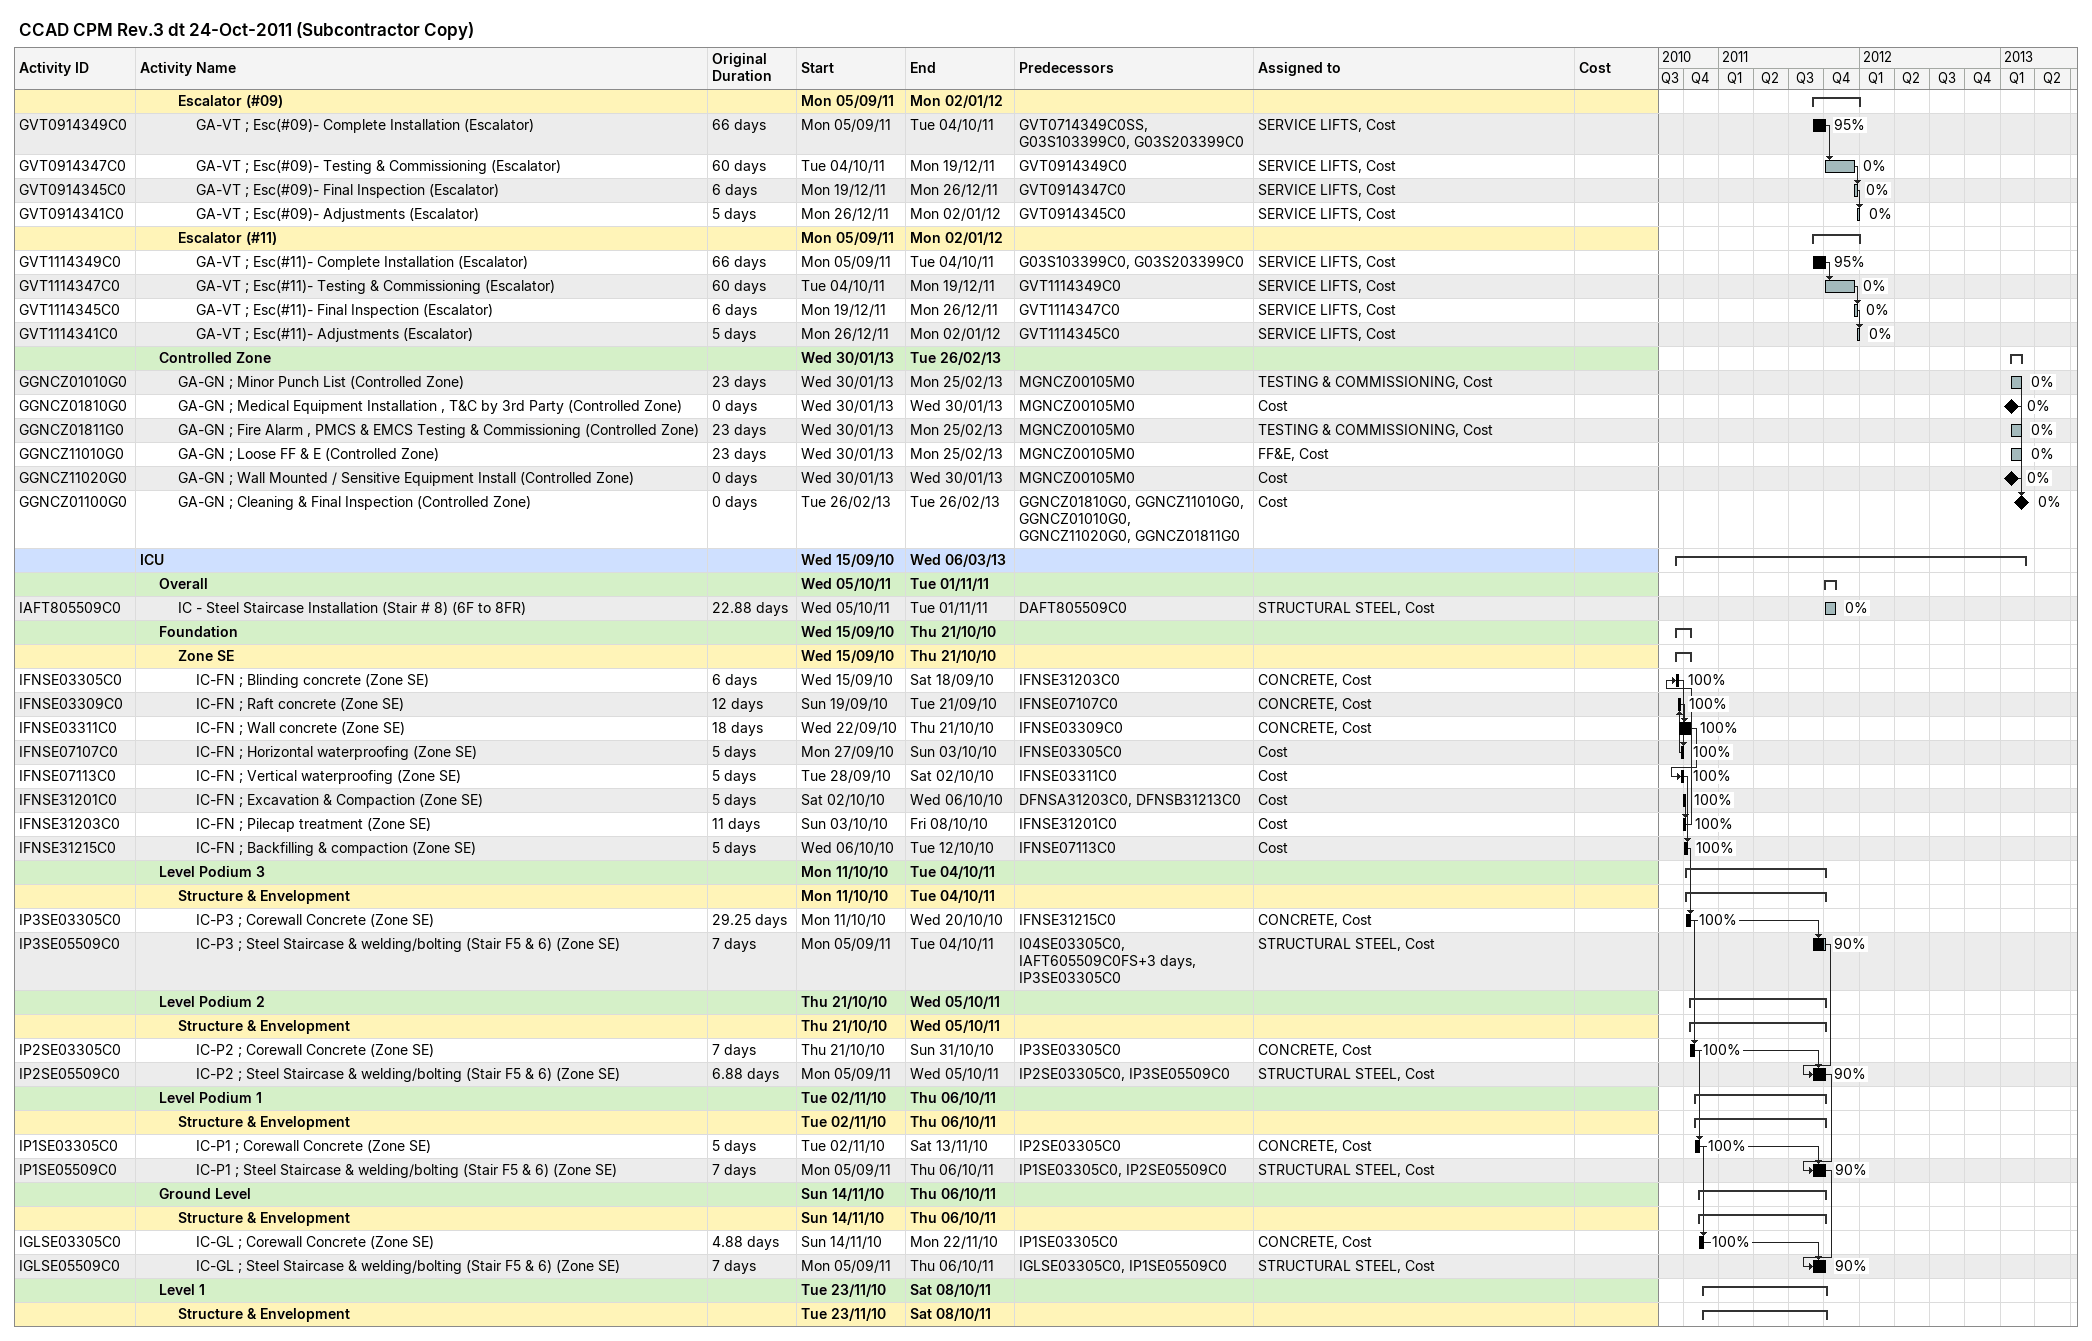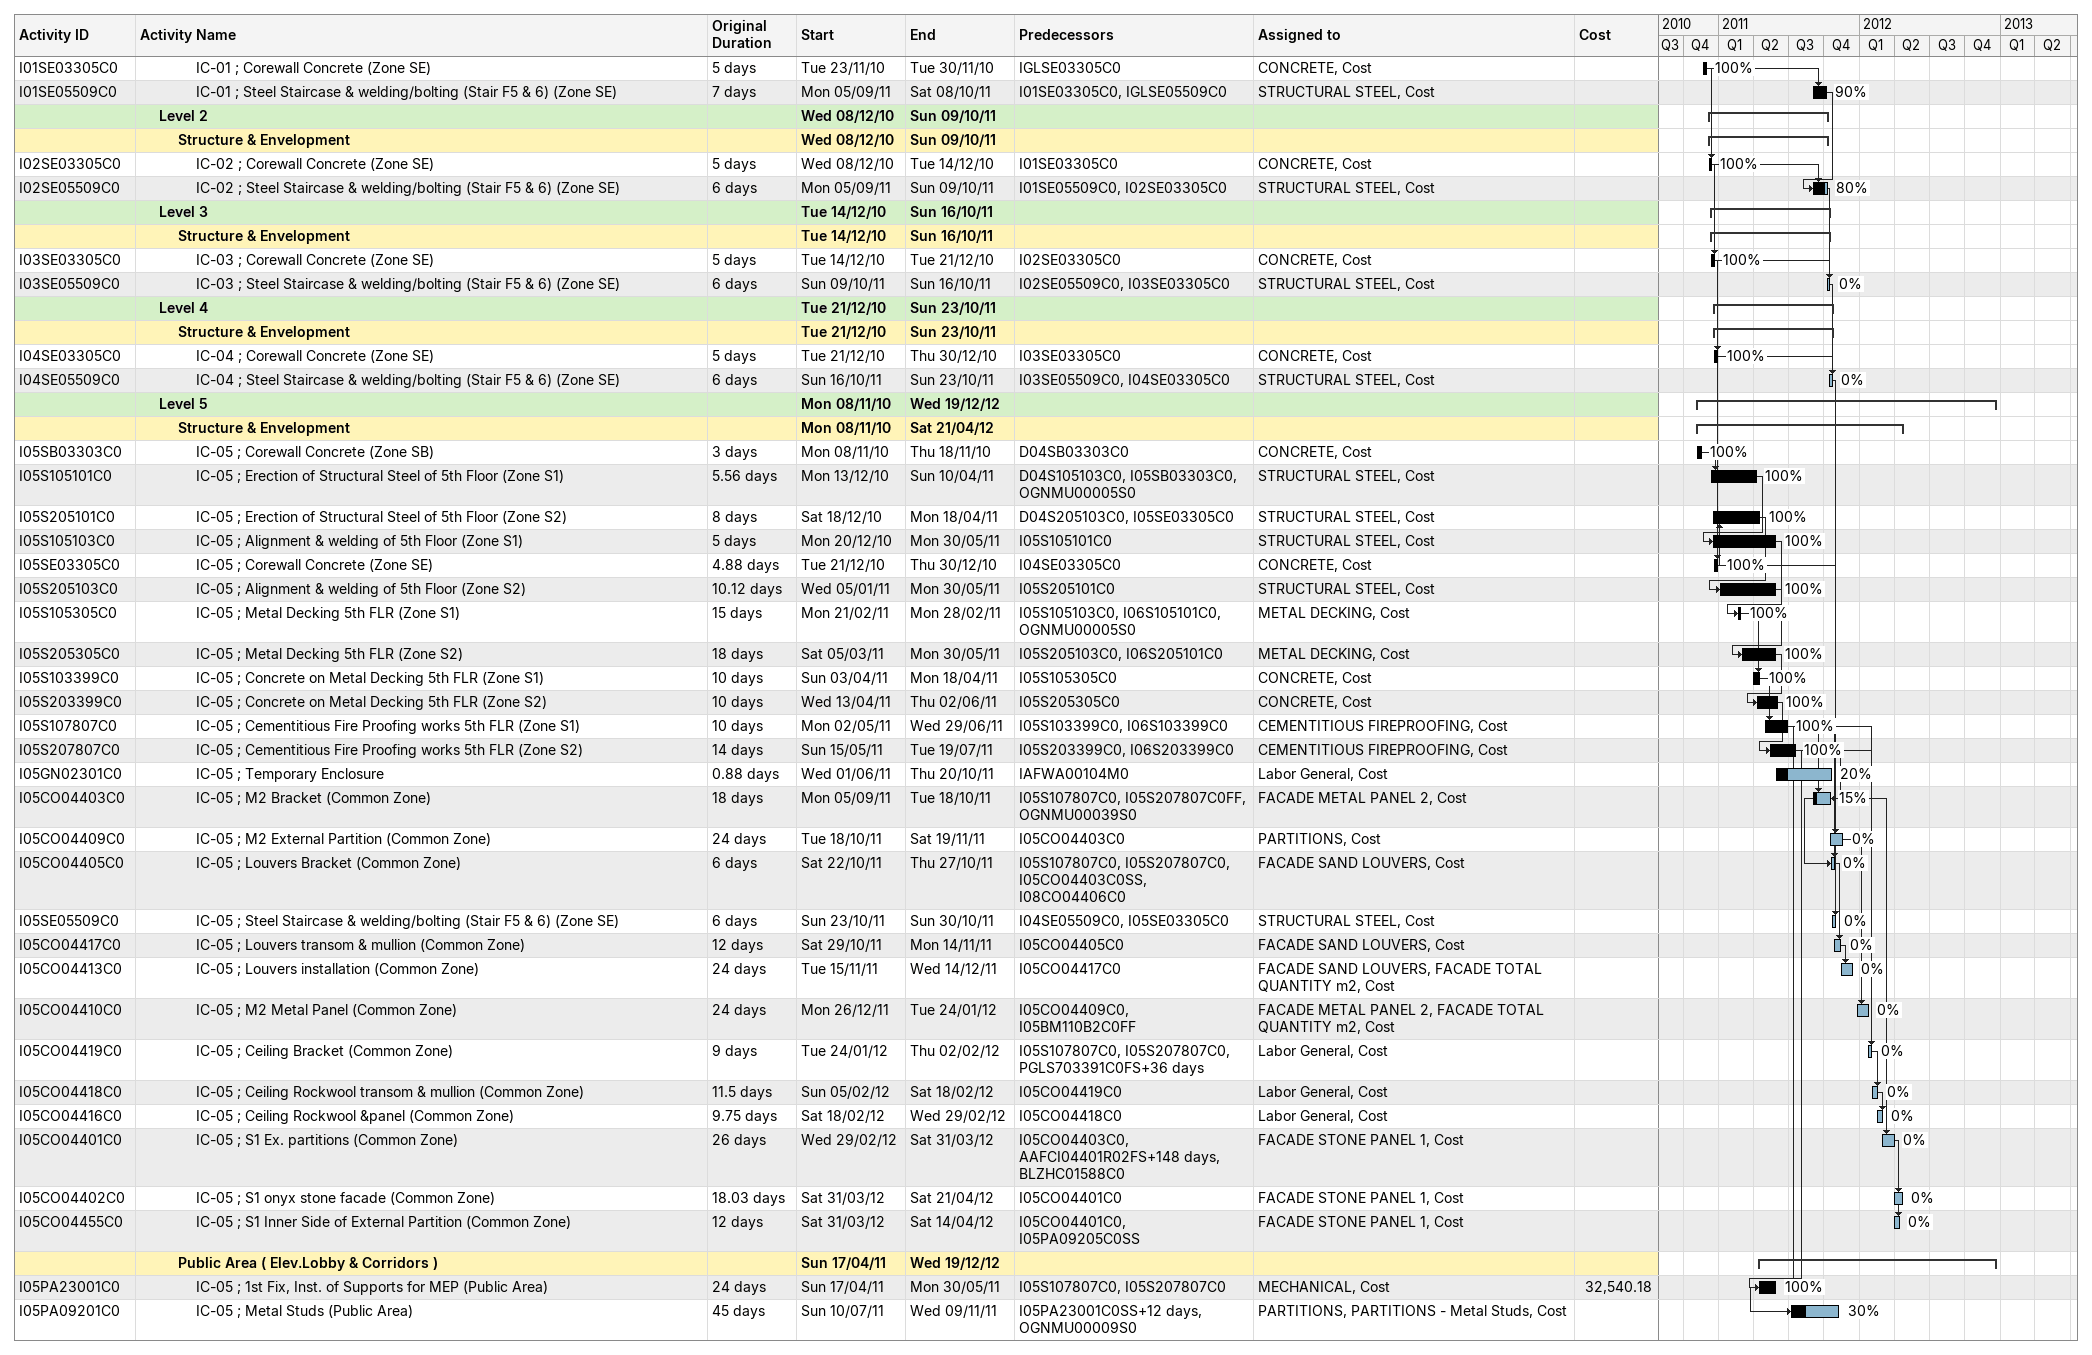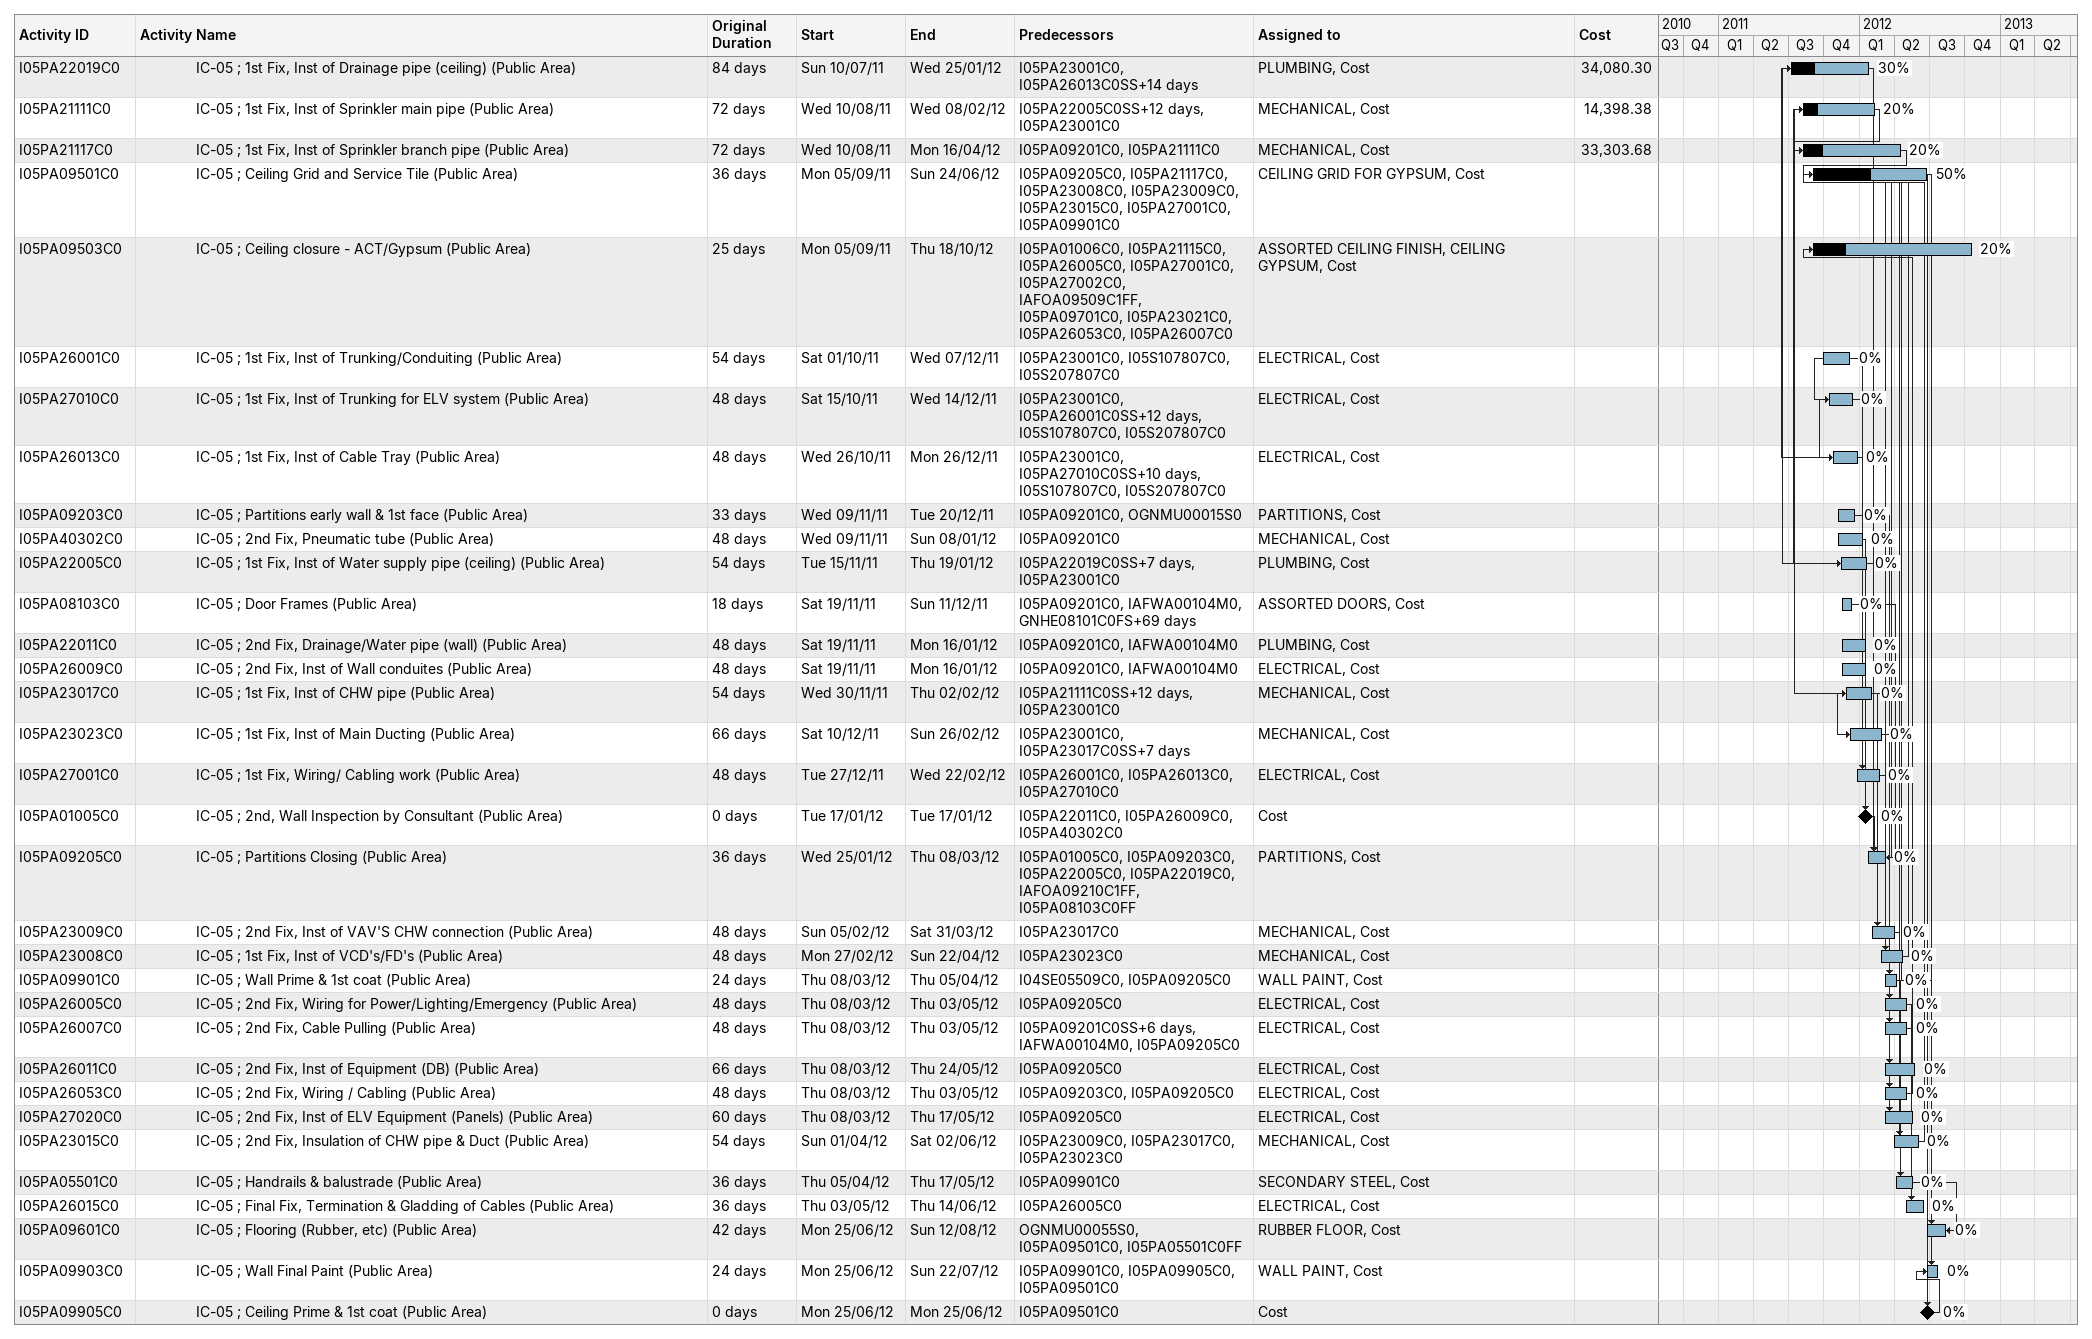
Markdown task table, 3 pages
CCAD CPM Rev.3 dt 24-Oct-2011 (Subcontractor Copy)

| ID | Level | Task | Original duration | Start | Finish | Predecessors | Resources | % complete | Cost |
|---|---|---|---|---|---|---|---|---|---|
|  | 3 | **Escalator (#09)** |  | 2011-09-05 | 2012-01-02 |  |  |  |  |
| GVT0914349C0 | 4 | GA-VT ; Esc(#09)- Complete Installation (Escalator) | 66d | 2011-09-05 | 2011-10-04 | GVT0714349C0SS, G03S103399C0, G03S203399C0 | SERVICE LIFTS, Cost | 95 |  |
| GVT0914347C0 | 4 | GA-VT ; Esc(#09)- Testing & Commissioning (Escalator) | 60d | 2011-10-04 | 2011-12-19 | GVT0914349C0 | SERVICE LIFTS, Cost | 0 |  |
| GVT0914345C0 | 4 | GA-VT ; Esc(#09)- Final Inspection (Escalator) | 6d | 2011-12-19 | 2011-12-26 | GVT0914347C0 | SERVICE LIFTS, Cost | 0 |  |
| GVT0914341C0 | 4 | GA-VT ; Esc(#09)- Adjustments (Escalator) | 5d | 2011-12-26 | 2012-01-02 | GVT0914345C0 | SERVICE LIFTS, Cost | 0 |  |
|  | 3 | **Escalator (#11)** |  | 2011-09-05 | 2012-01-02 |  |  |  |  |
| GVT1114349C0 | 4 | GA-VT ; Esc(#11)- Complete Installation (Escalator) | 66d | 2011-09-05 | 2011-10-04 | G03S103399C0, G03S203399C0 | SERVICE LIFTS, Cost | 95 |  |
| GVT1114347C0 | 4 | GA-VT ; Esc(#11)- Testing & Commissioning (Escalator) | 60d | 2011-10-04 | 2011-12-19 | GVT1114349C0 | SERVICE LIFTS, Cost | 0 |  |
| GVT1114345C0 | 4 | GA-VT ; Esc(#11)- Final Inspection (Escalator) | 6d | 2011-12-19 | 2011-12-26 | GVT1114347C0 | SERVICE LIFTS, Cost | 0 |  |
| GVT1114341C0 | 4 | GA-VT ; Esc(#11)- Adjustments (Escalator) | 5d | 2011-12-26 | 2012-01-02 | GVT1114345C0 | SERVICE LIFTS, Cost | 0 |  |
|  | 2 | **Controlled Zone** |  | 2013-01-30 | 2013-02-26 |  |  |  |  |
| GGNCZ01010G0 | 3 | GA-GN ; Minor Punch List (Controlled Zone) | 23d | 2013-01-30 | 2013-02-25 | MGNCZ00105M0 | TESTING & COMMISSIONING, Cost | 0 |  |
| GGNCZ01810G0 | 3 | GA-GN ; Medical Equipment Installation , T&C by 3rd Party (Controlled Zone) | 0d | 2013-01-30 | 2013-01-30 | MGNCZ00105M0 | Cost | 0 |  |
| GGNCZ01811G0 | 3 | GA-GN ; Fire Alarm , PMCS & EMCS Testing & Commissioning (Controlled Zone) | 23d | 2013-01-30 | 2013-02-25 | MGNCZ00105M0 | TESTING & COMMISSIONING, Cost | 0 |  |
| GGNCZ11010G0 | 3 | GA-GN ; Loose FF & E (Controlled Zone) | 23d | 2013-01-30 | 2013-02-25 | MGNCZ00105M0 | FF&E, Cost | 0 |  |
| GGNCZ11020G0 | 3 | GA-GN ; Wall Mounted / Sensitive Equipment Install (Controlled Zone) | 0d | 2013-01-30 | 2013-01-30 | MGNCZ00105M0 | Cost | 0 |  |
| GGNCZ01100G0 | 3 | GA-GN ; Cleaning & Final Inspection (Controlled Zone) | 0d | 2013-02-26 | 2013-02-26 | GGNCZ01810G0, GGNCZ11010G0, GGNCZ01010G0, GGNCZ11020G0, GGNCZ01811G0 | Cost | 0 |  |
|  | 1 | **ICU** |  | 2010-09-15 | 2013-03-06 |  |  |  |  |
|  | 2 | **Overall** |  | 2011-10-05 | 2011-11-01 |  |  |  |  |
| IAFT805509C0 | 3 | IC - Steel Staircase Installation (Stair # 8) (6F to 8FR) | 22.88d | 2011-10-05 | 2011-11-01 | DAFT805509C0 | STRUCTURAL STEEL, Cost | 0 |  |
|  | 2 | **Foundation** |  | 2010-09-15 | 2010-10-21 |  |  |  |  |
|  | 3 | **Zone SE** |  | 2010-09-15 | 2010-10-21 |  |  |  |  |
| IFNSE03305C0 | 4 | IC-FN ; Blinding concrete (Zone SE) | 6d | 2010-09-15 | 2010-09-18 | IFNSE31203C0 | CONCRETE, Cost | 100 |  |
| IFNSE03309C0 | 4 | IC-FN ; Raft concrete (Zone SE) | 12d | 2010-09-19 | 2010-09-21 | IFNSE07107C0 | CONCRETE, Cost | 100 |  |
| IFNSE03311C0 | 4 | IC-FN ; Wall concrete (Zone SE) | 18d | 2010-09-22 | 2010-10-21 | IFNSE03309C0 | CONCRETE, Cost | 100 |  |
| IFNSE07107C0 | 4 | IC-FN ; Horizontal waterproofing (Zone SE) | 5d | 2010-09-27 | 2010-10-03 | IFNSE03305C0 | Cost | 100 |  |
| IFNSE07113C0 | 4 | IC-FN ; Vertical waterproofing (Zone SE) | 5d | 2010-09-28 | 2010-10-02 | IFNSE03311C0 | Cost | 100 |  |
| IFNSE31201C0 | 4 | IC-FN ; Excavation & Compaction (Zone SE) | 5d | 2010-10-02 | 2010-10-06 | DFNSA31203C0, DFNSB31213C0 | Cost | 100 |  |
| IFNSE31203C0 | 4 | IC-FN ; Pilecap treatment (Zone SE) | 11d | 2010-10-03 | 2010-10-08 | IFNSE31201C0 | Cost | 100 |  |
| IFNSE31215C0 | 4 | IC-FN ; Backfilling & compaction (Zone SE) | 5d | 2010-10-06 | 2010-10-12 | IFNSE07113C0 | Cost | 100 |  |
|  | 2 | **Level Podium 3** |  | 2010-10-11 | 2011-10-04 |  |  |  |  |
|  | 3 | **Structure & Envelopment** |  | 2010-10-11 | 2011-10-04 |  |  |  |  |
| IP3SE03305C0 | 4 | IC-P3 ; Corewall Concrete (Zone SE) | 29.25d | 2010-10-11 | 2010-10-20 | IFNSE31215C0 | CONCRETE, Cost | 100 |  |
| IP3SE05509C0 | 4 | IC-P3 ; Steel Staircase & welding/bolting (Stair F5 & 6) (Zone SE) | 7d | 2011-09-05 | 2011-10-04 | I04SE03305C0, IAFT605509C0FS+3d, IP3SE03305C0 | STRUCTURAL STEEL, Cost | 90 |  |
|  | 2 | **Level Podium 2** |  | 2010-10-21 | 2011-10-05 |  |  |  |  |
|  | 3 | **Structure & Envelopment** |  | 2010-10-21 | 2011-10-05 |  |  |  |  |
| IP2SE03305C0 | 4 | IC-P2 ; Corewall Concrete (Zone SE) | 7d | 2010-10-21 | 2010-10-31 | IP3SE03305C0 | CONCRETE, Cost | 100 |  |
| IP2SE05509C0 | 4 | IC-P2 ; Steel Staircase & welding/bolting (Stair F5 & 6) (Zone SE) | 6.88d | 2011-09-05 | 2011-10-05 | IP2SE03305C0, IP3SE05509C0 | STRUCTURAL STEEL, Cost | 90 |  |
|  | 2 | **Level Podium 1** |  | 2010-11-02 | 2011-10-06 |  |  |  |  |
|  | 3 | **Structure & Envelopment** |  | 2010-11-02 | 2011-10-06 |  |  |  |  |
| IP1SE03305C0 | 4 | IC-P1 ; Corewall Concrete (Zone SE) | 5d | 2010-11-02 | 2010-11-13 | IP2SE03305C0 | CONCRETE, Cost | 100 |  |
| IP1SE05509C0 | 4 | IC-P1 ; Steel Staircase & welding/bolting (Stair F5 & 6) (Zone SE) | 7d | 2011-09-05 | 2011-10-06 | IP1SE03305C0, IP2SE05509C0 | STRUCTURAL STEEL, Cost | 90 |  |
|  | 2 | **Ground Level** |  | 2010-11-14 | 2011-10-06 |  |  |  |  |
|  | 3 | **Structure & Envelopment** |  | 2010-11-14 | 2011-10-06 |  |  |  |  |
| IGLSE03305C0 | 4 | IC-GL ; Corewall Concrete (Zone SE) | 4.88d | 2010-11-14 | 2010-11-22 | IP1SE03305C0 | CONCRETE, Cost | 100 |  |
| IGLSE05509C0 | 4 | IC-GL ; Steel Staircase & welding/bolting (Stair F5 & 6) (Zone SE) | 7d | 2011-09-05 | 2011-10-06 | IGLSE03305C0, IP1SE05509C0 | STRUCTURAL STEEL, Cost | 90 |  |
|  | 2 | **Level 1** |  | 2010-11-23 | 2011-10-08 |  |  |  |  |
|  | 3 | **Structure & Envelopment** |  | 2010-11-23 | 2011-10-08 |  |  |  |  |
| I01SE03305C0 | 4 | IC-01 ; Corewall Concrete (Zone SE) | 5d | 2010-11-23 | 2010-11-30 | IGLSE03305C0 | CONCRETE, Cost | 100 |  |
| I01SE05509C0 | 4 | IC-01 ; Steel Staircase & welding/bolting (Stair F5 & 6) (Zone SE) | 7d | 2011-09-05 | 2011-10-08 | I01SE03305C0, IGLSE05509C0 | STRUCTURAL STEEL, Cost | 90 |  |
|  | 2 | **Level 2** |  | 2010-12-08 | 2011-10-09 |  |  |  |  |
|  | 3 | **Structure & Envelopment** |  | 2010-12-08 | 2011-10-09 |  |  |  |  |
| I02SE03305C0 | 4 | IC-02 ; Corewall Concrete (Zone SE) | 5d | 2010-12-08 | 2010-12-14 | I01SE03305C0 | CONCRETE, Cost | 100 |  |
| I02SE05509C0 | 4 | IC-02 ; Steel Staircase & welding/bolting (Stair F5 & 6) (Zone SE) | 6d | 2011-09-05 | 2011-10-09 | I01SE05509C0, I02SE03305C0 | STRUCTURAL STEEL, Cost | 80 |  |
|  | 2 | **Level 3** |  | 2010-12-14 | 2011-10-16 |  |  |  |  |
|  | 3 | **Structure & Envelopment** |  | 2010-12-14 | 2011-10-16 |  |  |  |  |
| I03SE03305C0 | 4 | IC-03 ; Corewall Concrete (Zone SE) | 5d | 2010-12-14 | 2010-12-21 | I02SE03305C0 | CONCRETE, Cost | 100 |  |
| I03SE05509C0 | 4 | IC-03 ; Steel Staircase & welding/bolting (Stair F5 & 6) (Zone SE) | 6d | 2011-10-09 | 2011-10-16 | I02SE05509C0, I03SE03305C0 | STRUCTURAL STEEL, Cost | 0 |  |
|  | 2 | **Level 4** |  | 2010-12-21 | 2011-10-23 |  |  |  |  |
|  | 3 | **Structure & Envelopment** |  | 2010-12-21 | 2011-10-23 |  |  |  |  |
| I04SE03305C0 | 4 | IC-04 ; Corewall Concrete (Zone SE) | 5d | 2010-12-21 | 2010-12-30 | I03SE03305C0 | CONCRETE, Cost | 100 |  |
| I04SE05509C0 | 4 | IC-04 ; Steel Staircase & welding/bolting (Stair F5 & 6) (Zone SE) | 6d | 2011-10-16 | 2011-10-23 | I03SE05509C0, I04SE03305C0 | STRUCTURAL STEEL, Cost | 0 |  |
|  | 2 | **Level 5** |  | 2010-11-08 | 2012-12-19 |  |  |  |  |
|  | 3 | **Structure & Envelopment** |  | 2010-11-08 | 2012-04-21 |  |  |  |  |
| I05SB03303C0 | 4 | IC-05 ; Corewall Concrete (Zone SB) | 3d | 2010-11-08 | 2010-11-18 | D04SB03303C0 | CONCRETE, Cost | 100 |  |
| I05S105101C0 | 4 | IC-05 ; Erection of Structural Steel of 5th Floor (Zone S1) | 5.56d | 2010-12-13 | 2011-04-10 | D04S105103C0, I05SB03303C0, OGNMU00005S0 | STRUCTURAL STEEL, Cost | 100 |  |
| I05S205101C0 | 4 | IC-05 ; Erection of Structural Steel of 5th Floor (Zone S2) | 8d | 2010-12-18 | 2011-04-18 | D04S205103C0, I05SE03305C0 | STRUCTURAL STEEL, Cost | 100 |  |
| I05S105103C0 | 4 | IC-05 ; Alignment & welding of 5th Floor (Zone S1) | 5d | 2010-12-20 | 2011-05-30 | I05S105101C0 | STRUCTURAL STEEL, Cost | 100 |  |
| I05SE03305C0 | 4 | IC-05 ; Corewall Concrete (Zone SE) | 4.88d | 2010-12-21 | 2010-12-30 | I04SE03305C0 | CONCRETE, Cost | 100 |  |
| I05S205103C0 | 4 | IC-05 ; Alignment & welding of 5th Floor (Zone S2) | 10.12d | 2011-01-05 | 2011-05-30 | I05S205101C0 | STRUCTURAL STEEL, Cost | 100 |  |
| I05S105305C0 | 4 | IC-05 ; Metal Decking 5th FLR (Zone S1) | 15d | 2011-02-21 | 2011-02-28 | I05S105103C0, I06S105101C0, OGNMU00005S0 | METAL DECKING, Cost | 100 |  |
| I05S205305C0 | 4 | IC-05 ; Metal Decking 5th FLR (Zone S2) | 18d | 2011-03-05 | 2011-05-30 | I05S205103C0, I06S205101C0 | METAL DECKING, Cost | 100 |  |
| I05S103399C0 | 4 | IC-05 ; Concrete on Metal Decking 5th FLR (Zone S1) | 10d | 2011-04-03 | 2011-04-18 | I05S105305C0 | CONCRETE, Cost | 100 |  |
| I05S203399C0 | 4 | IC-05 ; Concrete on Metal Decking 5th FLR (Zone S2) | 10d | 2011-04-13 | 2011-06-02 | I05S205305C0 | CONCRETE, Cost | 100 |  |
| I05S107807C0 | 4 | IC-05 ; Cementitious Fire Proofing works 5th FLR (Zone S1) | 10d | 2011-05-02 | 2011-06-29 | I05S103399C0, I06S103399C0 | CEMENTITIOUS FIREPROOFING, Cost | 100 |  |
| I05S207807C0 | 4 | IC-05 ; Cementitious Fire Proofing works 5th FLR (Zone S2) | 14d | 2011-05-15 | 2011-07-19 | I05S203399C0, I06S203399C0 | CEMENTITIOUS FIREPROOFING, Cost | 100 |  |
| I05GN02301C0 | 4 | IC-05 ; Temporary Enclosure | 0.88d | 2011-06-01 | 2011-10-20 | IAFWA00104M0 | Labor General, Cost | 20 |  |
| I05CO04403C0 | 4 | IC-05 ; M2 Bracket (Common Zone) | 18d | 2011-09-05 | 2011-10-18 | I05S107807C0, I05S207807C0FF, OGNMU00039S0 | FACADE METAL PANEL 2, Cost | 15 |  |
| I05CO04409C0 | 4 | IC-05 ; M2 External Partition (Common Zone) | 24d | 2011-10-18 | 2011-11-19 | I05CO04403C0 | PARTITIONS, Cost | 0 |  |
| I05CO04405C0 | 4 | IC-05 ; Louvers Bracket (Common Zone) | 6d | 2011-10-22 | 2011-10-27 | I05S107807C0, I05S207807C0, I05CO04403C0SS, I08CO04406C0 | FACADE SAND LOUVERS, Cost | 0 |  |
| I05SE05509C0 | 4 | IC-05 ; Steel Staircase & welding/bolting (Stair F5 & 6) (Zone SE) | 6d | 2011-10-23 | 2011-10-30 | I04SE05509C0, I05SE03305C0 | STRUCTURAL STEEL, Cost | 0 |  |
| I05CO04417C0 | 4 | IC-05 ; Louvers transom & mullion (Common Zone) | 12d | 2011-10-29 | 2011-11-14 | I05CO04405C0 | FACADE SAND LOUVERS, Cost | 0 |  |
| I05CO04413C0 | 4 | IC-05 ; Louvers installation (Common Zone) | 24d | 2011-11-15 | 2011-12-14 | I05CO04417C0 | FACADE SAND LOUVERS, FACADE TOTAL QUANTITY m2, Cost | 0 |  |
| I05CO04410C0 | 4 | IC-05 ; M2 Metal Panel (Common Zone) | 24d | 2011-12-26 | 2012-01-24 | I05CO04409C0, I05BM110B2C0FF | FACADE METAL PANEL 2, FACADE TOTAL QUANTITY m2, Cost | 0 |  |
| I05CO04419C0 | 4 | IC-05 ; Ceiling Bracket (Common Zone) | 9d | 2012-01-24 | 2012-02-02 | I05S107807C0, I05S207807C0, PGLS703391C0FS+36d | Labor General, Cost | 0 |  |
| I05CO04418C0 | 4 | IC-05 ; Ceiling Rockwool transom & mullion (Common Zone) | 11.5d | 2012-02-05 | 2012-02-18 | I05CO04419C0 | Labor General, Cost | 0 |  |
| I05CO04416C0 | 4 | IC-05 ; Ceiling Rockwool &panel (Common Zone) | 9.75d | 2012-02-18 | 2012-02-29 | I05CO04418C0 | Labor General, Cost | 0 |  |
| I05CO04401C0 | 4 | IC-05 ; S1 Ex. partitions (Common Zone) | 26d | 2012-02-29 | 2012-03-31 | I05CO04403C0, AAFCI04401R02FS+148d, BLZHC01588C0 | FACADE STONE PANEL 1, Cost | 0 |  |
| I05CO04402C0 | 4 | IC-05 ; S1 onyx stone facade (Common Zone) | 18.03d | 2012-03-31 | 2012-04-21 | I05CO04401C0 | FACADE STONE PANEL 1, Cost | 0 |  |
| I05CO04455C0 | 4 | IC-05 ; S1 Inner Side of External Partition (Common Zone) | 12d | 2012-03-31 | 2012-04-14 | I05CO04401C0, I05PA09205C0SS | FACADE STONE PANEL 1, Cost | 0 |  |
|  | 3 | **Public Area ( Elev.Lobby & Corridors )** |  | 2011-04-17 | 2012-12-19 |  |  |  |  |
| I05PA23001C0 | 4 | IC-05 ; 1st Fix, Inst. of Supports for MEP (Public Area) | 24d | 2011-04-17 | 2011-05-30 | I05S107807C0, I05S207807C0 | MECHANICAL, Cost | 100 | 32540.18 |
| I05PA09201C0 | 4 | IC-05 ; Metal Studs (Public Area) | 45d | 2011-07-10 | 2011-11-09 | I05PA23001C0SS+12d, OGNMU00009S0 | PARTITIONS, PARTITIONS - Metal Studs, Cost | 30 |  |
| I05PA22019C0 | 4 | IC-05 ; 1st Fix, Inst of Drainage pipe (ceiling) (Public Area) | 84d | 2011-07-10 | 2012-01-25 | I05PA23001C0, I05PA26013C0SS+14d | PLUMBING, Cost | 30 | 34080.30 |
| I05PA21111C0 | 4 | IC-05 ; 1st Fix, Inst of Sprinkler main pipe (Public Area) | 72d | 2011-08-10 | 2012-02-08 | I05PA22005C0SS+12d, I05PA23001C0 | MECHANICAL, Cost | 20 | 14398.38 |
| I05PA21117C0 | 4 | IC-05 ; 1st Fix, Inst of Sprinkler branch pipe (Public Area) | 72d | 2011-08-10 | 2012-04-16 | I05PA09201C0, I05PA21111C0 | MECHANICAL, Cost | 20 | 33303.68 |
| I05PA09501C0 | 4 | IC-05 ; Ceiling Grid and Service Tile (Public Area) | 36d | 2011-09-05 | 2012-06-24 | I05PA09205C0, I05PA21117C0, I05PA23008C0, I05PA23009C0, I05PA23015C0, I05PA27001C0, I05PA09901C0 | CEILING GRID FOR GYPSUM, Cost | 50 |  |
| I05PA09503C0 | 4 | IC-05 ; Ceiling closure - ACT/Gypsum (Public Area) | 25d | 2011-09-05 | 2012-10-18 | I05PA01006C0, I05PA21115C0, I05PA26005C0, I05PA27001C0, I05PA27002C0, IAFOA09509C1FF, I05PA09701C0, I05PA23021C0, I05PA26053C0, I05PA26007C0 | ASSORTED CEILING FINISH, CEILING GYPSUM, Cost | 20 |  |
| I05PA26001C0 | 4 | IC-05 ; 1st Fix, Inst of Trunking/Conduiting (Public Area) | 54d | 2011-10-01 | 2011-12-07 | I05PA23001C0, I05S107807C0, I05S207807C0 | ELECTRICAL, Cost | 0 |  |
| I05PA27010C0 | 4 | IC-05 ; 1st Fix, Inst of Trunking for ELV system (Public Area) | 48d | 2011-10-15 | 2011-12-14 | I05PA23001C0, I05PA26001C0SS+12d, I05S107807C0, I05S207807C0 | ELECTRICAL, Cost | 0 |  |
| I05PA26013C0 | 4 | IC-05 ; 1st Fix, Inst of Cable Tray (Public Area) | 48d | 2011-10-26 | 2011-12-26 | I05PA23001C0, I05PA27010C0SS+10d, I05S107807C0, I05S207807C0 | ELECTRICAL, Cost | 0 |  |
| I05PA09203C0 | 4 | IC-05 ; Partitions early wall & 1st face (Public Area) | 33d | 2011-11-09 | 2011-12-20 | I05PA09201C0, OGNMU00015S0 | PARTITIONS, Cost | 0 |  |
| I05PA40302C0 | 4 | IC-05 ; 2nd Fix, Pneumatic tube (Public Area) | 48d | 2011-11-09 | 2012-01-08 | I05PA09201C0 | MECHANICAL, Cost | 0 |  |
| I05PA22005C0 | 4 | IC-05 ; 1st Fix, Inst of Water supply pipe (ceiling) (Public Area) | 54d | 2011-11-15 | 2012-01-19 | I05PA22019C0SS+7d, I05PA23001C0 | PLUMBING, Cost | 0 |  |
| I05PA08103C0 | 4 | IC-05 ; Door Frames (Public Area) | 18d | 2011-11-19 | 2011-12-11 | I05PA09201C0, IAFWA00104M0, GNHE08101C0FS+69d | ASSORTED DOORS, Cost | 0 |  |
| I05PA22011C0 | 4 | IC-05 ; 2nd Fix, Drainage/Water pipe (wall) (Public Area) | 48d | 2011-11-19 | 2012-01-16 | I05PA09201C0, IAFWA00104M0 | PLUMBING, Cost | 0 |  |
| I05PA26009C0 | 4 | IC-05 ; 2nd Fix, Inst of Wall conduites (Public Area) | 48d | 2011-11-19 | 2012-01-16 | I05PA09201C0, IAFWA00104M0 | ELECTRICAL, Cost | 0 |  |
| I05PA23017C0 | 4 | IC-05 ; 1st Fix, Inst of CHW pipe (Public Area) | 54d | 2011-11-30 | 2012-02-02 | I05PA21111C0SS+12d, I05PA23001C0 | MECHANICAL, Cost | 0 |  |
| I05PA23023C0 | 4 | IC-05 ; 1st Fix, Inst of Main Ducting (Public Area) | 66d | 2011-12-10 | 2012-02-26 | I05PA23001C0, I05PA23017C0SS+7d | MECHANICAL, Cost | 0 |  |
| I05PA27001C0 | 4 | IC-05 ; 1st Fix, Wiring/ Cabling work (Public Area) | 48d | 2011-12-27 | 2012-02-22 | I05PA26001C0, I05PA26013C0, I05PA27010C0 | ELECTRICAL, Cost | 0 |  |
| I05PA01005C0 | 4 | IC-05 ; 2nd, Wall Inspection by Consultant (Public Area) | 0d | 2012-01-17 | 2012-01-17 | I05PA22011C0, I05PA26009C0, I05PA40302C0 | Cost | 0 |  |
| I05PA09205C0 | 4 | IC-05 ; Partitions Closing (Public Area) | 36d | 2012-01-25 | 2012-03-08 | I05PA01005C0, I05PA09203C0, I05PA22005C0, I05PA22019C0, IAFOA09210C1FF, I05PA08103C0FF | PARTITIONS, Cost | 0 |  |
| I05PA23009C0 | 4 | IC-05 ; 2nd Fix, Inst of VAV'S CHW connection (Public Area) | 48d | 2012-02-05 | 2012-03-31 | I05PA23017C0 | MECHANICAL, Cost | 0 |  |
| I05PA23008C0 | 4 | IC-05 ; 1st Fix, Inst of VCD's/FD's (Public Area) | 48d | 2012-02-27 | 2012-04-22 | I05PA23023C0 | MECHANICAL, Cost | 0 |  |
| I05PA09901C0 | 4 | IC-05 ; Wall Prime & 1st coat (Public Area) | 24d | 2012-03-08 | 2012-04-05 | I04SE05509C0, I05PA09205C0 | WALL PAINT, Cost | 0 |  |
| I05PA26005C0 | 4 | IC-05 ; 2nd Fix, Wiring for Power/Lighting/Emergency (Public Area) | 48d | 2012-03-08 | 2012-05-03 | I05PA09205C0 | ELECTRICAL, Cost | 0 |  |
| I05PA26007C0 | 4 | IC-05 ; 2nd Fix, Cable Pulling (Public Area) | 48d | 2012-03-08 | 2012-05-03 | I05PA09201C0SS+6d, IAFWA00104M0, I05PA09205C0 | ELECTRICAL, Cost | 0 |  |
| I05PA26011C0 | 4 | IC-05 ; 2nd Fix, Inst of Equipment (DB) (Public Area) | 66d | 2012-03-08 | 2012-05-24 | I05PA09205C0 | ELECTRICAL, Cost | 0 |  |
| I05PA26053C0 | 4 | IC-05 ; 2nd Fix, Wiring / Cabling (Public Area) | 48d | 2012-03-08 | 2012-05-03 | I05PA09203C0, I05PA09205C0 | ELECTRICAL, Cost | 0 |  |
| I05PA27020C0 | 4 | IC-05 ; 2nd Fix, Inst of ELV Equipment (Panels) (Public Area) | 60d | 2012-03-08 | 2012-05-17 | I05PA09205C0 | ELECTRICAL, Cost | 0 |  |
| I05PA23015C0 | 4 | IC-05 ; 2nd Fix, Insulation of CHW pipe & Duct (Public Area) | 54d | 2012-04-01 | 2012-06-02 | I05PA23009C0, I05PA23017C0, I05PA23023C0 | MECHANICAL, Cost | 0 |  |
| I05PA05501C0 | 4 | IC-05 ; Handrails & balustrade (Public Area) | 36d | 2012-04-05 | 2012-05-17 | I05PA09901C0 | SECONDARY STEEL, Cost | 0 |  |
| I05PA26015C0 | 4 | IC-05 ; Final Fix, Termination & Gladding of Cables (Public Area) | 36d | 2012-05-03 | 2012-06-14 | I05PA26005C0 | ELECTRICAL, Cost | 0 |  |
| I05PA09601C0 | 4 | IC-05 ; Flooring (Rubber, etc) (Public Area) | 42d | 2012-06-25 | 2012-08-12 | OGNMU00055S0, I05PA09501C0, I05PA05501C0FF | RUBBER FLOOR, Cost | 0 |  |
| I05PA09903C0 | 4 | IC-05 ; Wall Final Paint (Public Area) | 24d | 2012-06-25 | 2012-07-22 | I05PA09901C0, I05PA09905C0, I05PA09501C0 | WALL PAINT, Cost | 0 |  |
| I05PA09905C0 | 4 | IC-05 ; Ceiling Prime & 1st coat (Public Area) | 0d | 2012-06-25 | 2012-06-25 | I05PA09501C0 | Cost | 0 |  |
